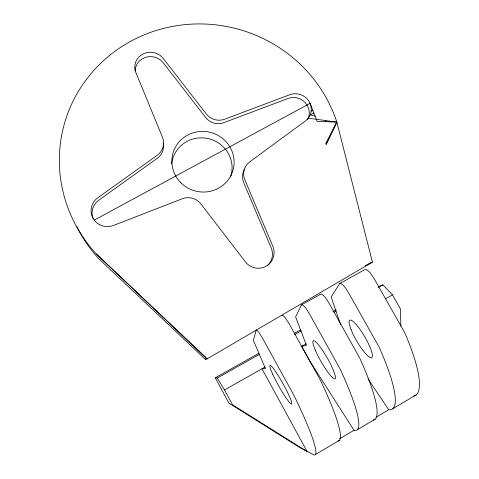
<?xml version="1.0" encoding="UTF-8"?>
<svg xmlns="http://www.w3.org/2000/svg" width="479" height="479" viewBox="0 0 479 479"><rect width="100%" height="100%" fill="white"/><g stroke="black" fill="none" stroke-linecap="round" stroke-linejoin="round"><path stroke-width="0.72" d="M94.219 220.136L310.075 103.338C312.727 109.404 310.865 116.936 305.506 120.894L249.727 161.872A15.735 15.274 27.3 0 0 244.853 179.841L272.82 246.272A16.136 15.885 41 0 1 245.392 261.869L200.97 203.988A16.023 15.729 9.6 0 0 182.254 198.773L113.469 225.459A16.448 15.987 -9.4 0 1 93.082 218.4A16.448 15.987 -9.4 0 1 97.854 197.749L157.232 155.25A15.939 15.364 5 0 0 162.495 137.299L135.88 72.563A15.837 15.017 8.7 0 1 142.91 54.031A15.837 15.017 8.7 0 1 163.279 58.48L206.353 114.002A15.621 14.963 17.3 0 0 224.687 119.205L289.855 94.698A15.597 14.879 28 0 1 310.075 103.338L317.146 121.349L336.851 122.121L372.423 262.145L206.88 359.022L96.381 254.062A142.419 138.174 14.8 0 1 130.324 41.499A142.419 138.174 14.8 0 1 336.851 122.121L326.229 144.478L325.834 143.478L336.851 122.121L308.308 118.175M301.453 304.878L295.603 316.876L306.458 345.461L301.638 346.305L309.632 360.783L353.999 430.292L355.789 430.435A108.739 17.094 60.7 0 0 340.234 369.213L310.35 315.445C307.919 311.667 305.961 307.093 302.063 304.59L301.453 304.878L321.289 293.878C325.355 296.136 327.355 300.794 329.809 304.542L359.705 357.999A108.32 19.417 60.5 0 1 373.386 420.023M326.073 144.083L336.851 122.121M413.91 396.043A107.356 24.71 60 0 0 404.486 332.198L374.572 279.449C372.081 275.76 369.914 270.94 365.519 269.24L339.575 283.64L331.163 296.998L340.527 324.475M339.575 438.824L353.999 430.292M376.536 416.958L388.703 409.767L390.846 409.695A107.901 21.711 60.3 0 0 379.009 346.874L349.101 293.729C346.628 290.005 344.569 285.274 340.347 283.263L339.575 283.64M315.284 454.595L339.431 440.309M357.37 429.687L375.171 419.155M392.828 408.707L416.155 394.9M76.945 226.735A136.617 132.809 14.4 0 0 99.033 258.959L205.299 359.298L206.587 358.543M224.519 389.972L232.501 404.779L307.123 451.541L261.971 368.764L265.48 368.68L253.409 340.467L256.151 330.115L256.57 329.935L258.792 332.324L262.324 337.809L294.142 395.768A109.739 11.514 61.1 0 1 314.194 455.05L299.818 447.56L228.896 403.114L215.275 377.823L217.304 378.063L224.519 389.972L265.222 366.926M301.638 346.305L306.153 343.748M385.397 298.878L392.469 294.878L400.48 308.967L400.845 326.085M215.275 377.823L258.858 353.31M294.633 333.186L300.489 329.893M333.013 311.595L336.264 309.769M217.304 378.063L259.678 354.215M294.884 334.408L301.399 330.738M333.995 312.392L335.953 311.29M378.326 287.448L382.889 284.879L392.469 294.878M367.01 264.899L370.914 262.881M364.998 265.947L372.423 262.145M313.895 113.068L310.266 114.822L315.11 116.152M282.149 315.631L282.676 315.392L283.682 316.074L285.095 317.655L288.747 323.026L320.595 380.53A109.164 14.729 60.9 0 1 338.06 440.925M378.057 286.747L382.889 284.879M311.242 111.062L312.907 110.547M205.299 359.298L207.305 358.771L96.381 254.062M311.176 107.14L311.554 107.104M367.968 378.823L388.703 409.767M330.354 134.198L330.72 135.647M171.674 163.926A30.345 29.488 14.6 0 1 208.126 138.593A30.345 29.488 14.6 0 1 230.579 177.002M325.427 120.451A136.617 132.809 14.4 0 1 326.001 121.792M307.674 119.481A15.388 14.687 28 0 0 305.141 102.59A15.388 14.687 28 0 0 288.083 98.464L223.789 122.678A15.406 14.765 17.2 0 1 205.713 117.553L163.231 62.773A15.615 14.825 8.5 0 0 145.951 57.264A15.615 14.825 8.5 0 0 135.132 70.958M163.237 143.089A15.711 15.16 4.8 0 1 157.268 158.274L98.728 200.21A16.208 15.765 -9.7 0 0 93.13 218.687M244.524 169.129A15.52 15.071 27.2 0 0 243.667 182.505L271.234 248.032A15.909 15.669 41.2 0 1 267.45 265.647M351.137 329.744A21.711 4.55 59.7 0 0 371.213 357.801A21.711 4.55 59.7 0 0 359.885 329.187A21.711 4.55 59.7 0 0 351.137 329.744M315.296 350.119A21.89 3.581 60.3 0 0 334.671 378.913A21.89 3.581 60.3 0 0 322.595 350.442A21.89 3.581 60.3 0 0 315.296 350.119M272.761 374.309A22.1 2.419 60.8 0 0 291.268 403.977A22.1 2.419 60.8 0 0 278.293 375.686A22.1 2.419 60.8 0 0 272.761 374.309M180.99 182.876A31.189 30.273 14.9 0 0 233.051 169.961A31.189 30.273 14.9 0 0 194.869 132.318A31.189 30.273 14.9 0 0 180.99 182.876"/></g></svg>
